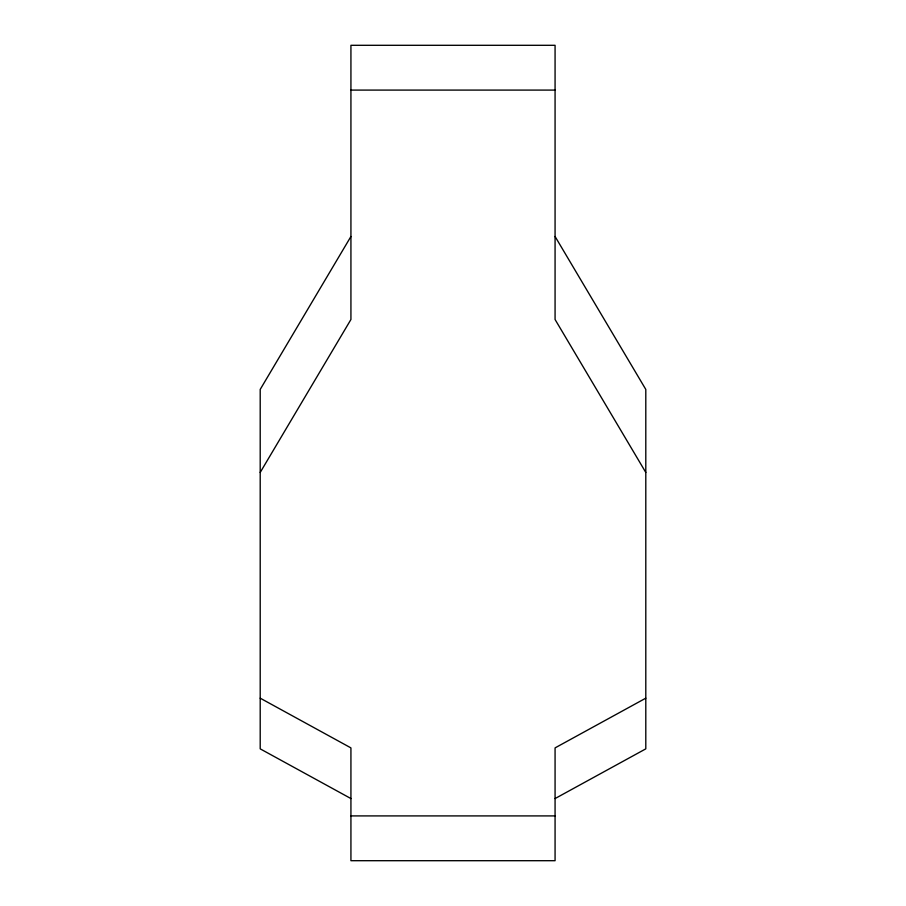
<?xml version="1.0" encoding="UTF-8"?>
<svg xmlns="http://www.w3.org/2000/svg" width="906" height="906" viewBox="0 0 906 906"><rect width="100%" height="100%" fill="white"/><g stroke="black" fill="none" stroke-linecap="round" stroke-linejoin="round"><path stroke-width="1.36" d="M350.928 236.489L260.203 389.433L260.203 748.854L350.928 798.56M260.203 472.445L350.928 319.501L350.928 45.3L555.072 45.3L555.072 319.501L645.797 472.445M645.797 698.175L555.072 747.892L555.072 860.7L350.928 860.7L350.928 747.892L260.203 698.175M555.072 798.56L645.797 748.854L645.797 389.433L555.072 236.489M350.928 90.09L555.072 90.09M350.928 815.91L555.072 815.91"/></g></svg>
